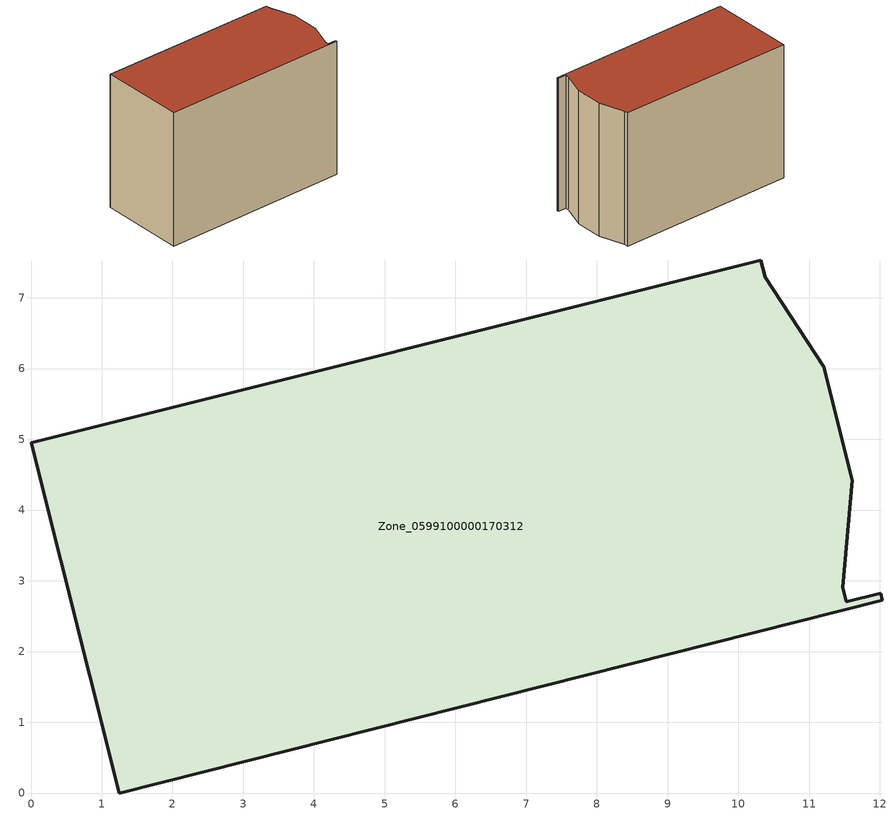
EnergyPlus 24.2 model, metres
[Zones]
Zone_0599100000170312
 floor ground (C_G): 0,4.95 10.32,7.54 10.38,7.29 11.21,6.03 11.61,4.42 11.47,2.91 11.53,2.7 12.01,2.83 12.04,2.72 1.25,0 z0
 wall outside (C_F): 1.25,0 12.04,2.72 12.01,2.83 11.53,2.7 11.47,2.91 11.61,4.42 11.21,6.03 10.38,7.29 10.32,7.54 0,4.95 1.25,0 z0:8.09
 roof outside (C_R): 10.32,7.54 0,4.95 1.25,0 12.04,2.72 12.01,2.83 11.53,2.7 11.47,2.91 11.61,4.42 11.21,6.03 10.38,7.29 z8.09
[BUILDING]
Pand.0599100000170312: North Axis=0; Terrain=City; Loads Convergence Tolerance Value=0.04; Temperature Convergence Tolerance Value=0.4; Solar Distribution=FullExterior; Maximum Number of Warmup Days=25; Minimum Number of Warmup Days=1
[Site:Location]
Rotterdam.The.Hague.AP_ZH_NLD Design_Conditions: Latitude=51.96; Longitude=4.45; Time Zone=1; Elevation=-4.5
[SITE:GROUNDTEMPERATURE:BUILDINGSURFACE]
18, 18, 18, 18, 18, 18, 18, 18, 18, 18, 18, 18
[MATERIAL] Thermal Absorptance=0.9; Solar Absorptance=0.7; Visible Absorptance=0.7
Name | Roughness | Thickness | Conductivity | Density | Specific Heat
G.TI.1975-1991 | MediumSmooth | 0.15 | 0.288461 | 540 | 1210
F.TI.1975-1991 | Rough | 0.3 | 0.230769 | 1920 | 840
R.TI.1975-1991 | MediumRough | 0.2 | 0.153846 | 1500 | 1000
[CONSTRUCTION]
C_G: G.TI.1975-1991
C_F: F.TI.1975-1991
C_R: R.TI.1975-1991
[ZONE]
Zone_0599100000170312: Type=1; Multiplier=1; Ceiling Height=Autocalculate; Volume=Autocalculate; Floor Area=autocalculate; Part of Total Floor Area=Yes
[ZONEINFILTRATION:DESIGNFLOWRATE]
Infil_Zone_0599100000170312: Zone or ZoneList or Space or SpaceList=Zone_0599100000170312; Schedule=AlwaysOn; Design Flow Rate Calculation Method=Flow/Area; Flow Rate per Floor Area=0.003; Constant Term Coefficient=1; Temperature Term Coefficient=0; Velocity Term Coefficient=0; Velocity Squared Term Coefficient=0
[HVACTEMPLATE:ZONE:IDEALLOADSAIRSYSTEM]
Zone_0599100000170312: Maximum Heating Supply Air Temperature=50; Minimum Cooling Supply Air Temperature=13; Maximum Heating Supply Air Humidity Ratio=0.0156; Minimum Cooling Supply Air Humidity Ratio=0.0077; Heating Limit=NoLimit; Cooling Limit=NoLimit; Dehumidification Control Type=ConstantSensibleHeatRatio; Cooling Sensible Heat Ratio=0.7; Dehumidification Setpoint=60; Humidification Control Type=None; Humidification Setpoint=30; Outdoor Air Method=None; Outdoor Air Flow Rate per Person=0.00944; Outdoor Air Flow Rate per Zone Floor Area=0; Outdoor Air Flow Rate per Zone=0; Demand Controlled Ventilation Type=None; Outdoor Air Economizer Type=NoEconomizer; Heat Recovery Type=None; Sensible Heat Recovery Effectiveness=0.7; Latent Heat Recovery Effectiveness=0.65
[ZONECONTROL:THERMOSTAT]
ThermostatControl_Zone_0599100000170312: Zone or ZoneList=Zone_0599100000170312; Control Type Schedule=DualSetpointControlType; Control 1=Thermostat_Zone_0599100000170312; Temperature Difference Between Cutout And Setpoint=0
[THERMOSTATSETPOINT:DUALSETPOINT]
Thermostat_Zone_0599100000170312: Heating Setpoint Temperature Schedule=HeatingSetpoint_Zone_0599100000170312; Cooling Setpoint Temperature Schedule=CoolingSetpoint_Zone_0599100000170312
[SCHEDULE:COMPACT]
HeatingSetpoint_Zone_0599100000170312: Through: 12/31, For: AllDays, Until: 24:00, 21
CoolingSetpoint_Zone_0599100000170312: Through: 12/31, For: AllDays, Until: 24:00, 24
DualSetpointControlType: Through: 12/31, For: AllDays, Until: 24:00, 4
AlwaysOn: Through: 12/31, For: AllDays, Until: 24:00, 1
